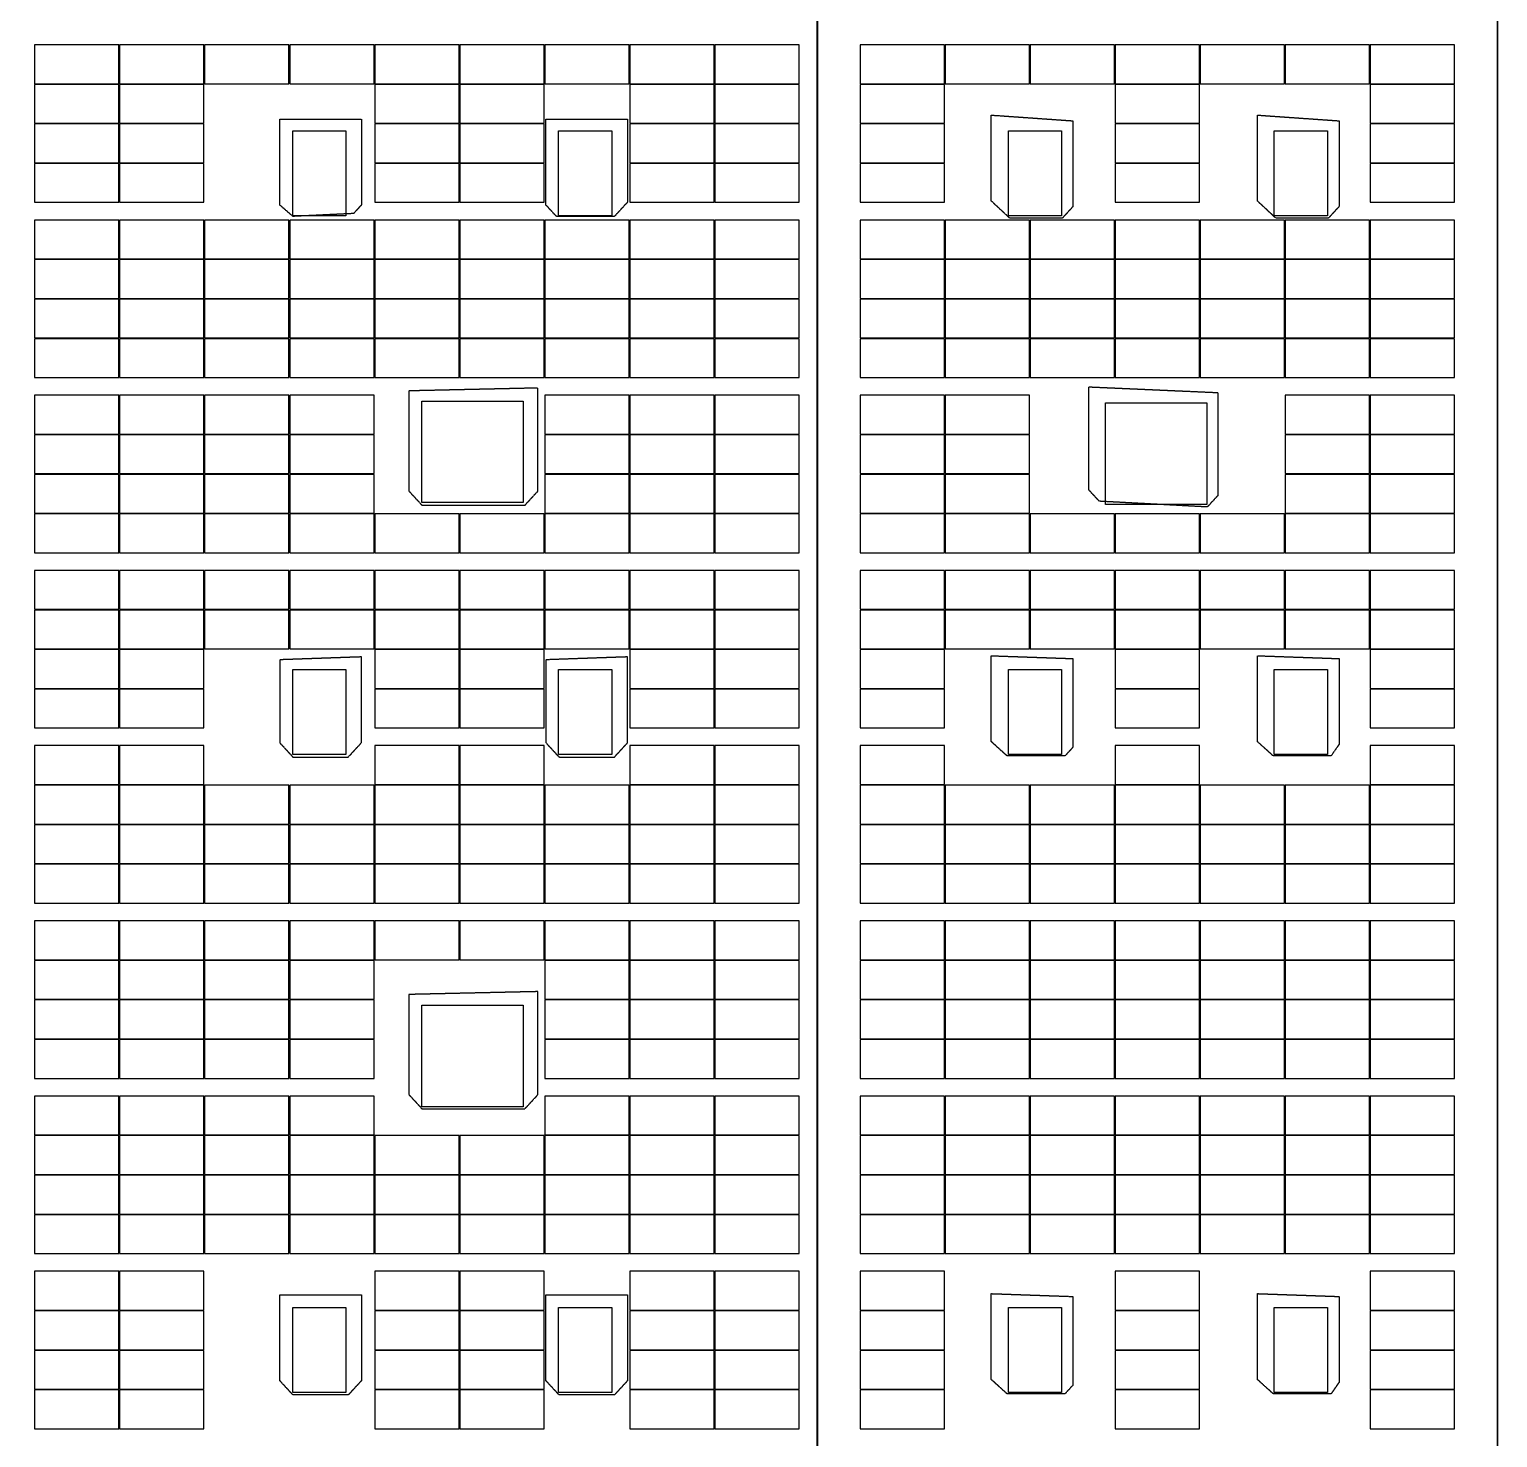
# Model space of a CAD drawing. Header units: millimetres. Extents: x -330863 to 383137, y -246038 to 314990.
# Drawn here: x -436 to 41006, y -67177 to -27439 of the extents above; entities that cross this region are included whole.
import ezdxf

# ---------------------------------------------------------------- set-up
doc = ezdxf.new("R2010")
doc.units = ezdxf.units.MM
doc.linetypes.add('DASHED', pattern=[1.524, 1.27, -0.254])
doc.linetypes.add('HIDDEN', pattern=[0.375, 0.25, -0.125])
doc.layers.add('X消防车道', color=6, linetype='HIDDEN', lineweight=18)
for name, color, linetype in [('屋脊线', 7, 'ByLayer'), ('组件', 7, 'ByLayer'), ('阴影', 8, 'DASHED'), ('障碍物', 7, 'ByLayer')]:
    doc.layers.add(name, color=color, linetype=linetype)

# ---------------------------------------------------------------- blocks, each defined once
blk = doc.blocks.new('*U6')
at = {"layer": '屋脊线', "color": 30}
for p, q in [((21804, -129651, 8900), (21800, 145849, 8900)), ((41004, -129651, 10100), (41000, 145849, 10100))]:
    blk.add_line(p, q, dxfattribs=at)
at = {"flags": 1}
for tag in ['unit_id', 'unit_name']:
    blk.add_attdef(tag, (0, 0), '', height=2.5, dxfattribs=at)
blk = doc.blocks.new('*U198')
at = {"layer": '障碍物', "color": 1}
blk.add_polyline3d([(7000, -30301, 10), (8500, -30301, 10), (8500, -32701, 10), (7000, -32701, 10)], close=True, dxfattribs=at)
at = {"flags": 1}
for tag in ['height', 'shape']:
    blk.add_attdef(tag, (0, 0), '', height=2.5, dxfattribs=at)
blk = doc.blocks.new('*U199')
at = {"layer": '障碍物', "color": 1}
blk.add_polyline3d([(14500, -30301, 10), (16000, -30301, 10), (16000, -32701, 10), (14500, -32701, 10)], close=True, dxfattribs=at)
at = {"flags": 1}
for tag in ['height', 'shape']:
    blk.add_attdef(tag, (0, 0), '', height=2.5, dxfattribs=at)
blk = doc.blocks.new('*U202')
at = {"layer": '障碍物', "color": 1}
blk.add_polyline3d([(7000, -45501, 10), (8500, -45501, 10), (8500, -47901, 10), (7000, -47901, 10)], close=True, dxfattribs=at)
at = {"flags": 1}
for tag in ['height', 'shape']:
    blk.add_attdef(tag, (0, 0), '', height=2.5, dxfattribs=at)
blk = doc.blocks.new('*U203')
at = {"layer": '障碍物', "color": 1}
blk.add_polyline3d([(14500, -45501, 10), (16000, -45501, 10), (16000, -47901, 10), (14500, -47901, 10)], close=True, dxfattribs=at)
at = {"flags": 1}
for tag in ['height', 'shape']:
    blk.add_attdef(tag, (0, 0), '', height=2.5, dxfattribs=at)
blk = doc.blocks.new('*U206')
at = {"layer": '障碍物', "color": 1}
blk.add_polyline3d([(7000, -63501, 10), (8500, -63501, 10), (8500, -65901, 10), (7000, -65901, 10)], close=True, dxfattribs=at)
at = {"flags": 1}
for tag in ['height', 'shape']:
    blk.add_attdef(tag, (0, 0), '', height=2.5, dxfattribs=at)
blk = doc.blocks.new('*U207')
at = {"layer": '障碍物', "color": 1}
blk.add_polyline3d([(14500, -63501, 10), (16000, -63501, 10), (16000, -65901, 10), (14500, -65901, 10)], close=True, dxfattribs=at)
at = {"flags": 1}
for tag in ['height', 'shape']:
    blk.add_attdef(tag, (0, 0), '', height=2.5, dxfattribs=at)
blk = doc.blocks.new('*U239')
at = {"layer": '障碍物', "color": 1}
blk.add_polyline3d([(10640, -37928, 10), (13500, -37928, 10), (13500, -40789, 10), (10640, -40789, 10)], close=True, dxfattribs=at)
at = {"flags": 1}
for tag in ['height', 'shape']:
    blk.add_attdef(tag, (0, 0), '', height=2.5, dxfattribs=at)
blk = doc.blocks.new('*U240')
at = {"layer": '障碍物', "color": 1}
blk.add_polyline3d([(10640, -54978, 10), (13500, -54978, 10), (13500, -57839, 10), (10640, -57839, 10)], close=True, dxfattribs=at)
at = {"flags": 1}
for tag in ['height', 'shape']:
    blk.add_attdef(tag, (0, 0), '', height=2.5, dxfattribs=at)
blk = doc.blocks.new('*U266')
at = {"layer": '障碍物', "color": 1}
blk.add_polyline3d([(27200, -30301, 10), (28700, -30301, 10), (28700, -32701, 10), (27200, -32701, 10)], close=True, dxfattribs=at)
at = {"flags": 1}
for tag in ['height', 'shape']:
    blk.add_attdef(tag, (0, 0), '', height=2.5, dxfattribs=at)
blk = doc.blocks.new('*U267')
at = {"layer": '障碍物', "color": 1}
blk.add_polyline3d([(34700, -30301, 10), (36200, -30301, 10), (36200, -32701, 10), (34700, -32701, 10)], close=True, dxfattribs=at)
at = {"flags": 1}
for tag in ['height', 'shape']:
    blk.add_attdef(tag, (0, 0), '', height=2.5, dxfattribs=at)
blk = doc.blocks.new('*U268')
at = {"layer": '障碍物', "color": 1}
blk.add_polyline3d([(27200, -45501, 10), (28700, -45501, 10), (28700, -47901, 10), (27200, -47901, 10)], close=True, dxfattribs=at)
at = {"flags": 1}
for tag in ['height', 'shape']:
    blk.add_attdef(tag, (0, 0), '', height=2.5, dxfattribs=at)
blk = doc.blocks.new('*U269')
at = {"layer": '障碍物', "color": 1}
blk.add_polyline3d([(34700, -45501, 10), (36200, -45501, 10), (36200, -47901, 10), (34700, -47901, 10)], close=True, dxfattribs=at)
at = {"flags": 1}
for tag in ['height', 'shape']:
    blk.add_attdef(tag, (0, 0), '', height=2.5, dxfattribs=at)
blk = doc.blocks.new('*U270')
at = {"layer": '障碍物', "color": 1}
blk.add_polyline3d([(27200, -63501, 10), (28700, -63501, 10), (28700, -65901, 10), (27200, -65901, 10)], close=True, dxfattribs=at)
at = {"flags": 1}
for tag in ['height', 'shape']:
    blk.add_attdef(tag, (0, 0), '', height=2.5, dxfattribs=at)
blk = doc.blocks.new('*U271')
at = {"layer": '障碍物', "color": 1}
blk.add_polyline3d([(34700, -63501, 10), (36200, -63501, 10), (36200, -65901, 10), (34700, -65901, 10)], close=True, dxfattribs=at)
at = {"flags": 1}
for tag in ['height', 'shape']:
    blk.add_attdef(tag, (0, 0), '', height=2.5, dxfattribs=at)
blk = doc.blocks.new('*U284')
at = {"layer": '障碍物', "color": 1}
blk.add_polyline3d([(29939, -37981, 10), (32800, -37981, 10), (32800, -40842, 10), (29939, -40842, 10)], close=True, dxfattribs=at)
at = {"flags": 1}
for tag in ['height', 'shape']:
    blk.add_attdef(tag, (0, 0), '', height=2.5, dxfattribs=at)
blk = doc.blocks.new('*U17')
at = {"layer": '组件', "color": 0}
blk.add_polyline3d([(0, 0, 0), (0, -109.6, 0), (237.9, -109.6, 14.9), (237.9, 0, 14.9)], close=True, dxfattribs=at)
at = {"flags": 1}
for tag in ['mounting-hole-spacing1', 'mounting-hole-spacing2', 'module-material', 'vmpo', 'voco', 'silicon-material', 'panel-length', 'panel-width', 'panel-height', 'userid', 'theme', 'note', 'name', 'pmax', 'company-name', 'id', 'impo', 'isco']:
    blk.add_attdef(tag, (0, 0), '', height=2.5, dxfattribs=at)
blk = doc.blocks.new('*U15')
at = {"layer": '组件', "color": 0}
blk.add_polyline3d([(0, 0, 0), (0, 109.6, 0), (-238.1, 109.6, 12.6), (-238.1, 0, 12.6)], close=True, dxfattribs=at)
at = {"flags": 1}
for tag in ['mounting-hole-spacing1', 'mounting-hole-spacing2', 'module-material', 'vmpo', 'voco', 'silicon-material', 'panel-length', 'panel-width', 'panel-height', 'userid', 'theme', 'note', 'name', 'pmax', 'company-name', 'id', 'impo', 'isco']:
    blk.add_attdef(tag, (0, 0), '', height=2.5, dxfattribs=at)

msp = doc.modelspace()

# ---------------------------------------------------------------- hatches: boundary and pattern name
at = {"layer": 'X消防车道'}
h = msp.add_hatch(dxfattribs=at)
h.set_pattern_fill('DOTS', color=8, scale=1000, angle=-31.487838)
h.set_pattern_definition([(328.51216202, (-1970228605.7, -2547630934.4), (1506.0502845, 939.1527315), [0, -1587.5])])
h.paths.add_polyline_path([(-93210.319, -143669.982, 0.388696348), (-80260.509, -155528.75), (-29868.25, -155528.75, 0.072993423), (-27282.119, -155149.186), (-24812.542, -154408.313, -0.072993423), (-22226.411, -154028.75), (83399.933, -154028.75, -0.414215405), (92400, -163028.739), (92400.012, -173021.711), (96400.012, -173176.258), (96400, -163028.734, 0.414220327), (83399.684, -150028.75), (-22813.487, -150028.75, 0.072993423), (-25399.617, -150408.313), (-27869.195, -151149.186, -0.072993423), (-30455.326, -151528.75), (-80260.509, -151528.75, -0.388697685), (-89225.766, -143318.792), (-114666.763, 145381.208, -0.440198268), (-105701.506, 155171.25), (85999.681, 155171.25, -0.414210993), (94999.681, 146171.329, -0.141448111), (96999.681, 153099.453, 0.257670399), (85999.52, 159171.25), (-105701.603, 159171.25, 0.440196051), (-118651.322, 145030.079)])

# ---------------------------------------------------------------- linework, layer by layer
at = {"layer": '屋脊线', "color": 30, "elevation": 8900}
msp.add_lwpolyline([(21800.287, 145848.75), (21804.488, -129651.249)], dxfattribs=at)
at = {"layer": '屋脊线', "color": 2, "elevation": 10100}
msp.add_lwpolyline([(41000.287, 145848.75), (41004.488, -129651.251)], dxfattribs=at)
at = {"layer": '阴影', "linetype": 'DASHED'}
for points in [[(6631.134, -29972.07, 9706.584), (8936.658, -29972.036, 9584.166), (8936.695, -32393.621, 9584.167), (8713.583, -32635.774, 9596.014), (7003.035, -32716.526, 9686.84), (6631.171, -32393.645, 9706.584), (6631.134, -29972.07, 9706.584)], [(14142.679, -29971.98, 9307.74), (16448.203, -29971.946, 9185.323), (16448.239, -32312.805, 9185.323), (16076.385, -32716.401, 9205.068), (14440.208, -32716.418, 9291.945), (14142.716, -32393.547, 9307.74), (14142.679, -29971.98, 9307.74)], [(26711.904, -29857.754, 9207.808), (29017.346, -30019.158, 9351.899), (29017.385, -32440.732, 9351.898), (28719.912, -32763.613, 9333.306), (27232.532, -32763.638, 9240.345), (26711.941, -32279.331, 9207.808), (26711.904, -29857.754, 9207.808)], [(34223.179, -29857.622, 9677.263), (36528.623, -30019.026, 9821.353), (36528.66, -32440.593, 9821.353), (36231.189, -32763.481, 9802.761), (34743.806, -32763.499, 9709.8), (34223.215, -32279.189, 9677.263), (34223.179, -29857.622, 9677.263)], [(10275.466, -37640.344, 9513.085), (10275.509, -40465.518, 9513.086), (10647.374, -40869.106, 9493.34), (13547.871, -40869.065, 9339.332), (13919.724, -40465.469, 9319.587), (13919.679, -37559.578, 9319.588), (10275.466, -37640.344, 9513.085)], [(29463.674, -37526.03, 9379.787), (33107.764, -37687.407, 9607.542), (33107.808, -40593.298, 9607.542), (32810.334, -40916.177, 9588.95), (29761.204, -40754.79, 9398.38), (29463.721, -40431.919, 9379.787), (29463.674, -37526.03, 9379.787)], [(6631.367, -45227.998, 9706.584), (6631.402, -47568.857, 9706.584), (7003.267, -47972.446, 9686.839), (8565.074, -47972.432, 9603.911), (8936.926, -47568.823, 9584.167), (8936.889, -45147.251, 9584.167), (6631.367, -45227.998, 9706.584)], [(14142.911, -45227.9, 9307.74), (14142.947, -47568.75, 9307.74), (14514.812, -47972.349, 9287.996), (16076.619, -47972.324, 9205.068), (16448.47, -47568.726, 9185.323), (16448.434, -45147.144, 9185.323), (14142.911, -45227.9, 9307.74)], [(26712.136, -45113.667, 9207.808), (29017.578, -45194.355, 9351.898), (29017.62, -47696.646, 9351.899), (28794.514, -47938.799, 9337.955), (27158.394, -47938.833, 9235.697), (26712.173, -47535.244, 9207.809), (26712.136, -45113.667, 9207.808)], [(34223.411, -45113.545, 9677.263), (36528.855, -45194.224, 9821.353), (36528.892, -47615.791, 9821.353), (36305.789, -47938.677, 9807.409), (34669.67, -47938.711, 9705.151), (34223.45, -47535.122, 9677.263), (34223.411, -45113.545, 9677.263)], [(10275.725, -54672.1, 9513.086), (10275.768, -57497.271, 9513.085), (10647.633, -57900.859, 9493.341), (13548.131, -57900.82, 9339.332), (13919.984, -57497.222, 9319.587), (13919.94, -54591.333, 9319.587), (10275.725, -54672.1, 9513.086)], [(6631.641, -63147.666, 9706.584), (8937.164, -63147.637, 9584.167), (8937.201, -65569.209, 9584.166), (8565.347, -65972.812, 9603.911), (7003.542, -65972.832, 9686.839), (6631.677, -65569.243, 9706.584), (6631.641, -63147.666, 9706.584)], [(14143.185, -63147.559, 9307.74), (16448.708, -63147.534, 9185.323), (16448.745, -65569.102, 9185.323), (16076.892, -65972.705, 9205.068), (14515.087, -65972.729, 9287.996), (14143.221, -65569.136, 9307.74), (14143.185, -63147.559, 9307.74)], [(26712.412, -63114.028, 9207.808), (29017.852, -63194.712, 9351.898), (29017.891, -65697.002, 9351.898), (28794.788, -65939.165, 9337.955), (27158.667, -65939.194, 9235.697), (26712.446, -65535.605, 9207.809), (26712.412, -63114.028, 9207.808)], [(34223.687, -63113.906, 9677.263), (36529.128, -63194.58, 9821.353), (36529.165, -65616.162, 9821.353), (36306.062, -65939.043, 9807.409), (34669.944, -65939.072, 9705.151), (34223.723, -65535.483, 9677.263), (34223.687, -63113.906, 9677.263)]]:
    msp.add_polyline3d(points, close=True, dxfattribs=at)
at = {"layer": '障碍物', "color": 4, "elevation": 10300}
for points in [[(7000.027, -30301.25), (8500.027, -30301.25), (8500.027, -32701.25), (7000.027, -32701.25)], [(14500.027, -30301.25), (16000.027, -30301.25), (16000.027, -32701.25), (14500.027, -32701.25)], [(27200.002, -30301.25), (28700.001, -30301.25), (28700.001, -32701.25), (27200.002, -32701.25)], [(34700.028, -30301.25), (36200.027, -30301.25), (36200.027, -32701.25), (34700.028, -32701.25)], [(7000.008, -45501.25), (8500.007, -45501.25), (8500.007, -47901.25), (7000.008, -47901.25)], [(14500.008, -45501.25), (16000.007, -45501.25), (16000.007, -47901.25), (14500.008, -47901.25)], [(27199.982, -45501.25), (28699.982, -45501.25), (28699.982, -47901.25), (27199.982, -47901.25)], [(34700.008, -45501.25), (36200.008, -45501.25), (36200.008, -47901.25), (34700.008, -47901.25)], [(7000.027, -63501.25), (8500.027, -63501.25), (8500.027, -65901.25), (7000.027, -65901.25)], [(14500.027, -63501.25), (16000.027, -63501.25), (16000.027, -65901.25), (14500.027, -65901.25)], [(27200.002, -63501.25), (28700.001, -63501.25), (28700.001, -65901.25), (27200.002, -65901.25)], [(34700.028, -63501.25), (36200.027, -63501.25), (36200.027, -65901.25), (34700.028, -65901.25)]]:
    msp.add_lwpolyline(points, close=True, dxfattribs=at)
at = {"layer": '障碍物', "elevation": 10300}
for points in [[(10639.869, -37928.002), (13500.377, -37928.002), (13500.377, -40788.511), (10639.869, -40788.511)], [(29939.37, -37981), (32799.879, -37981), (32799.879, -40841.508), (29939.37, -40841.508)], [(10639.869, -54978.002), (13500.377, -54978.002), (13500.377, -57838.511), (10639.869, -57838.511)]]:
    msp.add_lwpolyline(points, close=True, dxfattribs=at)

# ---------------------------------------------------------------- block references
at = {"layer": '屋脊线'}
msp.add_blockref('*U6', (0, 0), dxfattribs=at)
at = {"layer": '组件', "color": 5, "xscale": 10, "yscale": 10, "zscale": 10}
for name, p in [('*U15', (2090.255, -28971.25, 10046.695)), ('*U15', (4490.872, -28971.25, 9919.228)), ('*U15', (6891.489, -28971.25, 9791.762)), ('*U15', (9292.106, -28971.25, 9664.295)), ('*U15', (11692.723, -28971.25, 9536.829)), ('*U15', (14093.34, -28971.25, 9409.363)), ('*U15', (16493.957, -28971.25, 9281.896)), ('*U15', (18894.574, -28971.25, 9154.43)), ('*U15', (21295.19, -28971.25, 9026.964)), ('*U17', (23014.799, -27875.3, 9075.741)), ('*U17', (25414.108, -27875.3, 9225.698)), ('*U17', (27813.417, -27875.3, 9375.655)), ('*U17', (30212.726, -27875.3, 9525.612)), ('*U17', (32612.035, -27875.3, 9675.569)), ('*U17', (35011.344, -27875.3, 9825.526)), ('*U17', (37410.653, -27875.3, 9975.482)), ('*U15', (2090.255, -30087.25, 10046.695)), ('*U15', (4490.872, -30087.25, 9919.228)), ('*U15', (11692.723, -30087.25, 9536.829)), ('*U15', (14093.34, -30087.25, 9409.363)), ('*U15', (18894.574, -30087.25, 9154.43)), ('*U15', (21295.19, -30087.25, 9026.964)), ('*U17', (23014.799, -28991.3, 9075.741)), ('*U17', (30212.726, -28991.3, 9525.612)), ('*U17', (37410.653, -28991.3, 9975.482)), ('*U15', (2090.255, -31203.25, 10046.695)), ('*U15', (4490.872, -31203.25, 9919.228)), ('*U15', (11692.723, -31203.25, 9536.829)), ('*U15', (14093.34, -31203.25, 9409.363)), ('*U15', (18894.574, -31203.25, 9154.43)), ('*U15', (21295.19, -31203.25, 9026.964)), ('*U17', (23014.799, -30107.3, 9075.741)), ('*U17', (30212.726, -30107.3, 9525.612)), ('*U17', (37410.653, -30107.3, 9975.482)), ('*U15', (2090.255, -32319.25, 10046.695)), ('*U15', (4490.872, -32319.25, 9919.228)), ('*U15', (11692.723, -32319.25, 9536.829)), ('*U15', (14093.34, -32319.25, 9409.363)), ('*U15', (18894.574, -32319.25, 9154.43)), ('*U15', (21295.19, -32319.25, 9026.964)), ('*U17', (23014.799, -31223.3, 9075.741)), ('*U17', (30212.726, -31223.3, 9525.612)), ('*U17', (37410.653, -31223.3, 9975.482)), ('*U15', (2090.255, -33915.25, 10046.699)), ('*U15', (4490.872, -33915.25, 9919.232)), ('*U15', (6891.489, -33915.25, 9791.766)), ('*U15', (9292.106, -33915.25, 9664.299)), ('*U15', (11692.723, -33915.25, 9536.833)), ('*U15', (14093.34, -33915.25, 9409.367)), ('*U15', (16493.957, -33915.25, 9281.9)), ('*U15', (18894.574, -33915.25, 9154.434)), ('*U15', (21295.19, -33915.25, 9026.968)), ('*U17', (23014.799, -32819.3, 9075.737)), ('*U17', (25414.108, -32819.3, 9225.694)), ('*U17', (27813.417, -32819.3, 9375.65)), ('*U17', (30212.726, -32819.3, 9525.607)), ('*U17', (32612.035, -32819.3, 9675.564)), ('*U17', (35011.344, -32819.3, 9825.521)), ('*U17', (37410.653, -32819.3, 9975.478)), ('*U15', (2090.255, -35031.25, 10046.699)), ('*U15', (4490.872, -35031.25, 9919.232)), ('*U15', (6891.489, -35031.25, 9791.766)), ('*U15', (9292.106, -35031.25, 9664.299)), ('*U15', (11692.723, -35031.25, 9536.833)), ('*U15', (14093.34, -35031.25, 9409.367)), ('*U15', (16493.957, -35031.25, 9281.9)), ('*U15', (18894.574, -35031.25, 9154.434)), ('*U15', (21295.19, -35031.25, 9026.968)), ('*U17', (23014.799, -33935.3, 9075.737)), ('*U17', (25414.108, -33935.3, 9225.694)), ('*U17', (27813.417, -33935.3, 9375.65)), ('*U17', (30212.726, -33935.3, 9525.607)), ('*U17', (32612.035, -33935.3, 9675.564)), ('*U17', (35011.344, -33935.3, 9825.521)), ('*U17', (37410.653, -33935.3, 9975.478)), ('*U15', (2090.255, -36147.25, 10046.699)), ('*U15', (4490.872, -36147.25, 9919.232)), ('*U15', (6891.489, -36147.25, 9791.766)), ('*U15', (9292.106, -36147.25, 9664.299)), ('*U15', (11692.723, -36147.25, 9536.833)), ('*U15', (14093.34, -36147.25, 9409.367)), ('*U15', (16493.957, -36147.25, 9281.9)), ('*U15', (18894.574, -36147.25, 9154.434)), ('*U15', (21295.19, -36147.25, 9026.968)), ('*U17', (23014.799, -35051.3, 9075.737)), ('*U17', (25414.108, -35051.3, 9225.694)), ('*U17', (27813.417, -35051.3, 9375.65)), ('*U17', (30212.726, -35051.3, 9525.607)), ('*U17', (32612.035, -35051.3, 9675.564)), ('*U17', (35011.344, -35051.3, 9825.521)), ('*U17', (37410.653, -35051.3, 9975.478)), ('*U15', (2090.255, -37263.25, 10046.699)), ('*U15', (4490.872, -37263.25, 9919.232)), ('*U15', (6891.489, -37263.25, 9791.766)), ('*U15', (9292.106, -37263.25, 9664.299)), ('*U15', (11692.723, -37263.25, 9536.833)), ('*U15', (14093.34, -37263.25, 9409.367)), ('*U15', (16493.957, -37263.25, 9281.9)), ('*U15', (18894.574, -37263.25, 9154.434)), ('*U15', (21295.19, -37263.25, 9026.968)), ('*U17', (23014.799, -36167.3, 9075.737)), ('*U17', (25414.108, -36167.3, 9225.694)), ('*U17', (27813.417, -36167.3, 9375.65)), ('*U17', (30212.726, -36167.3, 9525.607)), ('*U17', (32612.035, -36167.3, 9675.564)), ('*U17', (35011.344, -36167.3, 9825.521)), ('*U17', (37410.653, -36167.3, 9975.478)), ('*U15', (2090.255, -38859.25, 10046.703)), ('*U15', (4490.872, -38859.25, 9919.236)), ('*U15', (6891.489, -38859.25, 9791.77)), ('*U15', (9292.106, -38859.25, 9664.303)), ('*U15', (16493.957, -38859.25, 9281.904)), ('*U15', (18894.574, -38859.25, 9154.438)), ('*U15', (21295.19, -38859.25, 9026.972)), ('*U17', (23014.799, -37763.3, 9075.732)), ('*U17', (25414.108, -37763.3, 9225.689)), ('*U17', (35011.344, -37763.3, 9825.516)), ('*U17', (37410.653, -37763.3, 9975.473)), ('*U15', (2090.255, -39975.25, 10046.703)), ('*U15', (4490.872, -39975.25, 9919.236)), ('*U15', (6891.489, -39975.25, 9791.77)), ('*U15', (9292.106, -39975.25, 9664.303)), ('*U15', (16493.957, -39975.25, 9281.904)), ('*U15', (18894.574, -39975.25, 9154.438)), ('*U15', (21295.19, -39975.25, 9026.972)), ('*U17', (23014.799, -38879.3, 9075.732)), ('*U17', (25414.108, -38879.3, 9225.689)), ('*U17', (35011.344, -38879.3, 9825.516)), ('*U17', (37410.653, -38879.3, 9975.473)), ('*U15', (2090.255, -41091.25, 10046.703)), ('*U15', (4490.872, -41091.25, 9919.236)), ('*U15', (6891.489, -41091.25, 9791.77)), ('*U15', (9292.106, -41091.25, 9664.303)), ('*U15', (16493.957, -41091.25, 9281.904)), ('*U15', (18894.574, -41091.25, 9154.438)), ('*U15', (21295.19, -41091.25, 9026.972)), ('*U17', (23014.799, -39995.3, 9075.732)), ('*U17', (25414.108, -39995.3, 9225.689)), ('*U17', (35011.344, -39995.3, 9825.516)), ('*U17', (37410.653, -39995.3, 9975.473)), ('*U15', (2090.255, -42207.25, 10046.703)), ('*U15', (4490.872, -42207.25, 9919.236)), ('*U15', (6891.489, -42207.25, 9791.77)), ('*U15', (9292.106, -42207.25, 9664.303)), ('*U15', (11692.723, -42207.25, 9536.837)), ('*U15', (14093.34, -42207.25, 9409.371)), ('*U15', (16493.957, -42207.25, 9281.904)), ('*U15', (18894.574, -42207.25, 9154.438)), ('*U15', (21295.19, -42207.25, 9026.972)), ('*U17', (23014.799, -41111.3, 9075.732)), ('*U17', (25414.108, -41111.3, 9225.689)), ('*U17', (27813.417, -41111.3, 9375.646)), ('*U17', (30212.726, -41111.3, 9525.602)), ('*U17', (32612.035, -41111.3, 9675.559)), ('*U17', (35011.344, -41111.3, 9825.516)), ('*U17', (37410.653, -41111.3, 9975.473)), ('*U15', (2090.255, -43803.25, 10046.707)), ('*U15', (4490.872, -43803.25, 9919.24)), ('*U15', (6891.489, -43803.25, 9791.774)), ('*U15', (9292.106, -43803.25, 9664.307)), ('*U15', (11692.723, -43803.25, 9536.841)), ('*U15', (14093.34, -43803.25, 9409.375)), ('*U15', (16493.957, -43803.25, 9281.908)), ('*U15', (18894.574, -43803.25, 9154.442)), ('*U15', (21295.19, -43803.25, 9026.976)), ('*U17', (23014.799, -42707.3, 9075.727)), ('*U17', (25414.108, -42707.3, 9225.684)), ('*U17', (27813.417, -42707.3, 9375.641)), ('*U17', (30212.726, -42707.3, 9525.598)), ('*U17', (32612.035, -42707.3, 9675.555)), ('*U17', (35011.344, -42707.3, 9825.511)), ('*U17', (37410.653, -42707.3, 9975.468)), ('*U15', (2090.255, -44919.25, 10046.707)), ('*U15', (4490.872, -44919.25, 9919.24)), ('*U15', (6891.489, -44919.25, 9791.774)), ('*U15', (9292.106, -44919.25, 9664.307)), ('*U15', (11692.723, -44919.25, 9536.841)), ('*U15', (14093.34, -44919.25, 9409.375)), ('*U15', (16493.957, -44919.25, 9281.908)), ('*U15', (18894.574, -44919.25, 9154.442)), ('*U15', (21295.19, -44919.25, 9026.976)), ('*U17', (23014.799, -43823.3, 9075.727)), ('*U17', (25414.108, -43823.3, 9225.684)), ('*U17', (27813.417, -43823.3, 9375.641)), ('*U17', (30212.726, -43823.3, 9525.598)), ('*U17', (32612.035, -43823.3, 9675.555)), ('*U17', (35011.344, -43823.3, 9825.511)), ('*U17', (37410.653, -43823.3, 9975.468)), ('*U15', (2090.255, -46035.25, 10046.707)), ('*U15', (4490.872, -46035.25, 9919.24)), ('*U15', (11692.723, -46035.25, 9536.841)), ('*U15', (14093.34, -46035.25, 9409.375)), ('*U15', (18894.574, -46035.25, 9154.442)), ('*U15', (21295.19, -46035.25, 9026.976)), ('*U17', (23014.799, -44939.3, 9075.727)), ('*U17', (30212.726, -44939.3, 9525.598)), ('*U17', (37410.653, -44939.3, 9975.468)), ('*U15', (2090.255, -47151.25, 10046.707)), ('*U15', (4490.872, -47151.25, 9919.24)), ('*U15', (11692.723, -47151.25, 9536.841)), ('*U15', (14093.34, -47151.25, 9409.375)), ('*U15', (18894.574, -47151.25, 9154.442)), ('*U15', (21295.19, -47151.25, 9026.976)), ('*U17', (23014.799, -46055.3, 9075.727)), ('*U17', (30212.726, -46055.3, 9525.598)), ('*U17', (37410.653, -46055.3, 9975.468)), ('*U15', (2090.255, -48747.25, 10046.711)), ('*U15', (4490.872, -48747.25, 9919.244)), ('*U15', (11692.723, -48747.25, 9536.845)), ('*U15', (14093.34, -48747.25, 9409.379)), ('*U15', (18894.574, -48747.25, 9154.446)), ('*U15', (21295.19, -48747.25, 9026.98)), ('*U17', (23014.799, -47651.3, 9075.723)), ('*U17', (30212.726, -47651.3, 9525.593)), ('*U17', (37410.653, -47651.3, 9975.463)), ('*U15', (2090.255, -49863.25, 10046.711)), ('*U15', (4490.872, -49863.25, 9919.244)), ('*U15', (6891.489, -49863.25, 9791.778)), ('*U15', (9292.106, -49863.25, 9664.311)), ('*U15', (11692.723, -49863.25, 9536.845)), ('*U15', (14093.34, -49863.25, 9409.379)), ('*U15', (16493.957, -49863.25, 9281.912)), ('*U15', (18894.574, -49863.25, 9154.446)), ('*U15', (21295.19, -49863.25, 9026.98)), ('*U17', (23014.799, -48767.3, 9075.723)), ('*U17', (25414.108, -48767.3, 9225.679)), ('*U17', (27813.417, -48767.3, 9375.636)), ('*U17', (30212.726, -48767.3, 9525.593)), ('*U17', (32612.035, -48767.3, 9675.55)), ('*U17', (35011.344, -48767.3, 9825.507)), ('*U17', (37410.653, -48767.3, 9975.463)), ('*U15', (2090.255, -50979.25, 10046.711)), ('*U15', (4490.872, -50979.25, 9919.244)), ('*U15', (6891.489, -50979.25, 9791.778)), ('*U15', (9292.106, -50979.25, 9664.311)), ('*U15', (11692.723, -50979.25, 9536.845)), ('*U15', (14093.34, -50979.25, 9409.379)), ('*U15', (16493.957, -50979.25, 9281.912)), ('*U15', (18894.574, -50979.25, 9154.446)), ('*U15', (21295.19, -50979.25, 9026.98)), ('*U17', (23014.799, -49883.3, 9075.723)), ('*U17', (25414.108, -49883.3, 9225.679)), ('*U17', (27813.417, -49883.3, 9375.636)), ('*U17', (30212.726, -49883.3, 9525.593)), ('*U17', (32612.035, -49883.3, 9675.55)), ('*U17', (35011.344, -49883.3, 9825.507)), ('*U17', (37410.653, -49883.3, 9975.463)), ('*U15', (2090.255, -52095.25, 10046.711)), ('*U15', (4490.872, -52095.25, 9919.244)), ('*U15', (6891.489, -52095.25, 9791.778)), ('*U15', (9292.106, -52095.25, 9664.311)), ('*U15', (11692.723, -52095.25, 9536.845)), ('*U15', (14093.34, -52095.25, 9409.379)), ('*U15', (16493.957, -52095.25, 9281.912)), ('*U15', (18894.574, -52095.25, 9154.446)), ('*U15', (21295.19, -52095.25, 9026.98)), ('*U17', (23014.799, -50999.3, 9075.723)), ('*U17', (25414.108, -50999.3, 9225.679)), ('*U17', (27813.417, -50999.3, 9375.636)), ('*U17', (30212.726, -50999.3, 9525.593)), ('*U17', (32612.035, -50999.3, 9675.55)), ('*U17', (35011.344, -50999.3, 9825.507)), ('*U17', (37410.653, -50999.3, 9975.463)), ('*U15', (2090.255, -53691.25, 10046.715)), ('*U15', (4490.872, -53691.25, 9919.248)), ('*U15', (6891.489, -53691.25, 9791.782)), ('*U15', (9292.106, -53691.25, 9664.315)), ('*U15', (11692.723, -53691.25, 9536.849)), ('*U15', (14093.34, -53691.25, 9409.383)), ('*U15', (16493.957, -53691.25, 9281.916)), ('*U15', (18894.574, -53691.25, 9154.45)), ('*U15', (21295.19, -53691.25, 9026.984)), ('*U17', (23014.799, -52595.3, 9075.718)), ('*U17', (25414.108, -52595.3, 9225.675)), ('*U17', (27813.417, -52595.3, 9375.632)), ('*U17', (30212.726, -52595.3, 9525.588)), ('*U17', (32612.035, -52595.3, 9675.545)), ('*U17', (35011.344, -52595.3, 9825.502)), ('*U17', (37410.653, -52595.3, 9975.459)), ('*U15', (2090.255, -54807.25, 10046.715)), ('*U15', (4490.872, -54807.25, 9919.248)), ('*U15', (6891.489, -54807.25, 9791.782)), ('*U15', (9292.106, -54807.25, 9664.315)), ('*U15', (16493.957, -54807.25, 9281.916)), ('*U15', (18894.574, -54807.25, 9154.45)), ('*U15', (21295.19, -54807.25, 9026.984)), ('*U17', (23014.799, -53711.3, 9075.718)), ('*U17', (25414.108, -53711.3, 9225.675)), ('*U17', (27813.417, -53711.3, 9375.632)), ('*U17', (30212.726, -53711.3, 9525.588)), ('*U17', (32612.035, -53711.3, 9675.545)), ('*U17', (35011.344, -53711.3, 9825.502)), ('*U17', (37410.653, -53711.3, 9975.459)), ('*U15', (2090.255, -55923.25, 10046.715)), ('*U15', (4490.872, -55923.25, 9919.248)), ('*U15', (6891.489, -55923.25, 9791.782)), ('*U15', (9292.106, -55923.25, 9664.315)), ('*U15', (16493.957, -55923.25, 9281.916)), ('*U15', (18894.574, -55923.25, 9154.45)), ('*U15', (21295.19, -55923.25, 9026.984)), ('*U17', (23014.799, -54827.3, 9075.718)), ('*U17', (25414.108, -54827.3, 9225.675)), ('*U17', (27813.417, -54827.3, 9375.632)), ('*U17', (30212.726, -54827.3, 9525.588)), ('*U17', (32612.035, -54827.3, 9675.545)), ('*U17', (35011.344, -54827.3, 9825.502)), ('*U17', (37410.653, -54827.3, 9975.459)), ('*U15', (2090.255, -57039.25, 10046.715)), ('*U15', (4490.872, -57039.25, 9919.248)), ('*U15', (6891.489, -57039.25, 9791.782)), ('*U15', (9292.106, -57039.25, 9664.315)), ('*U15', (16493.957, -57039.25, 9281.916)), ('*U15', (18894.574, -57039.25, 9154.45)), ('*U15', (21295.19, -57039.25, 9026.984)), ('*U17', (23014.799, -55943.3, 9075.718)), ('*U17', (25414.108, -55943.3, 9225.675)), ('*U17', (27813.417, -55943.3, 9375.632)), ('*U17', (30212.726, -55943.3, 9525.588)), ('*U17', (32612.035, -55943.3, 9675.545)), ('*U17', (35011.344, -55943.3, 9825.502)), ('*U17', (37410.653, -55943.3, 9975.459)), ('*U15', (2090.255, -58635.25, 10046.719)), ('*U15', (4490.872, -58635.25, 9919.252)), ('*U15', (6891.489, -58635.25, 9791.786)), ('*U15', (9292.106, -58635.25, 9664.319)), ('*U15', (16493.957, -58635.25, 9281.92)), ('*U15', (18894.574, -58635.25, 9154.454)), ('*U15', (21295.19, -58635.25, 9026.988)), ('*U17', (23014.799, -57539.3, 9075.713)), ('*U17', (25414.108, -57539.3, 9225.67)), ('*U17', (27813.417, -57539.3, 9375.627)), ('*U17', (30212.726, -57539.3, 9525.584)), ('*U17', (32612.035, -57539.3, 9675.54)), ('*U17', (35011.344, -57539.3, 9825.497)), ('*U17', (37410.653, -57539.3, 9975.454)), ('*U15', (2090.255, -59751.25, 10046.719)), ('*U15', (4490.872, -59751.25, 9919.252)), ('*U15', (6891.489, -59751.25, 9791.786)), ('*U15', (9292.106, -59751.25, 9664.319)), ('*U15', (11692.723, -59751.25, 9536.853)), ('*U15', (14093.34, -59751.25, 9409.387)), ('*U15', (16493.957, -59751.25, 9281.92)), ('*U15', (18894.574, -59751.25, 9154.454)), ('*U15', (21295.19, -59751.25, 9026.988)), ('*U17', (23014.799, -58655.3, 9075.713)), ('*U17', (25414.108, -58655.3, 9225.67)), ('*U17', (27813.417, -58655.3, 9375.627)), ('*U17', (30212.726, -58655.3, 9525.584)), ('*U17', (32612.035, -58655.3, 9675.54)), ('*U17', (35011.344, -58655.3, 9825.497)), ('*U17', (37410.653, -58655.3, 9975.454)), ('*U15', (2090.255, -60867.25, 10046.719)), ('*U15', (4490.872, -60867.25, 9919.252)), ('*U15', (6891.489, -60867.25, 9791.786)), ('*U15', (9292.106, -60867.25, 9664.319)), ('*U15', (11692.723, -60867.25, 9536.853)), ('*U15', (14093.34, -60867.25, 9409.387)), ('*U15', (16493.957, -60867.25, 9281.92)), ('*U15', (18894.574, -60867.25, 9154.454)), ('*U15', (21295.19, -60867.25, 9026.988)), ('*U17', (23014.799, -59771.3, 9075.713)), ('*U17', (25414.108, -59771.3, 9225.67)), ('*U17', (27813.417, -59771.3, 9375.627)), ('*U17', (30212.726, -59771.3, 9525.584)), ('*U17', (32612.035, -59771.3, 9675.54)), ('*U17', (35011.344, -59771.3, 9825.497)), ('*U17', (37410.653, -59771.3, 9975.454)), ('*U15', (2090.255, -61983.25, 10046.719)), ('*U15', (4490.872, -61983.25, 9919.252)), ('*U15', (6891.489, -61983.25, 9791.786)), ('*U15', (9292.106, -61983.25, 9664.319)), ('*U15', (11692.723, -61983.25, 9536.853)), ('*U15', (14093.34, -61983.25, 9409.387)), ('*U15', (16493.957, -61983.25, 9281.92)), ('*U15', (18894.574, -61983.25, 9154.454)), ('*U15', (21295.19, -61983.25, 9026.988)), ('*U17', (23014.799, -60887.3, 9075.713)), ('*U17', (25414.108, -60887.3, 9225.67)), ('*U17', (27813.417, -60887.3, 9375.627)), ('*U17', (30212.726, -60887.3, 9525.584)), ('*U17', (32612.035, -60887.3, 9675.54)), ('*U17', (35011.344, -60887.3, 9825.497)), ('*U17', (37410.653, -60887.3, 9975.454)), ('*U15', (2090.255, -63579.25, 10046.723)), ('*U15', (4490.872, -63579.25, 9919.256)), ('*U15', (11692.723, -63579.25, 9536.857)), ('*U15', (14093.34, -63579.25, 9409.391)), ('*U15', (18894.574, -63579.25, 9154.458)), ('*U15', (21295.19, -63579.25, 9026.992)), ('*U17', (23014.799, -62483.3, 9075.708)), ('*U17', (30212.726, -62483.3, 9525.579)), ('*U17', (37410.653, -62483.3, 9975.449)), ('*U15', (2090.255, -64695.25, 10046.723)), ('*U15', (4490.872, -64695.25, 9919.256)), ('*U15', (11692.723, -64695.25, 9536.857)), ('*U15', (14093.34, -64695.25, 9409.391)), ('*U15', (18894.574, -64695.25, 9154.458)), ('*U15', (21295.19, -64695.25, 9026.992)), ('*U17', (23014.799, -63599.3, 9075.708)), ('*U17', (30212.726, -63599.3, 9525.579)), ('*U17', (37410.653, -63599.3, 9975.449)), ('*U15', (2090.255, -65811.25, 10046.723)), ('*U15', (4490.872, -65811.25, 9919.256)), ('*U15', (11692.723, -65811.25, 9536.857)), ('*U15', (14093.34, -65811.25, 9409.391)), ('*U15', (18894.574, -65811.25, 9154.458)), ('*U15', (21295.19, -65811.25, 9026.992)), ('*U17', (23014.799, -64715.3, 9075.708)), ('*U17', (30212.726, -64715.3, 9525.579)), ('*U17', (37410.653, -64715.3, 9975.449)), ('*U15', (2090.255, -66927.25, 10046.723)), ('*U15', (4490.872, -66927.25, 9919.256)), ('*U15', (11692.723, -66927.25, 9536.857)), ('*U15', (14093.34, -66927.25, 9409.391)), ('*U15', (18894.574, -66927.25, 9154.458)), ('*U15', (21295.19, -66927.25, 9026.992)), ('*U17', (23014.799, -65831.3, 9075.708)), ('*U17', (30212.726, -65831.3, 9525.579)), ('*U17', (37410.653, -65831.3, 9975.449))]:
    msp.add_blockref(name, p, dxfattribs=at)
at = {"layer": '障碍物'}
for name in ['*U198', '*U199', '*U266', '*U267', '*U239', '*U284', '*U202', '*U203', '*U268', '*U269', '*U240', '*U206', '*U207', '*U270', '*U271']:
    msp.add_blockref(name, (0, 0), dxfattribs=at)

doc.saveas('drawing.dxf')
